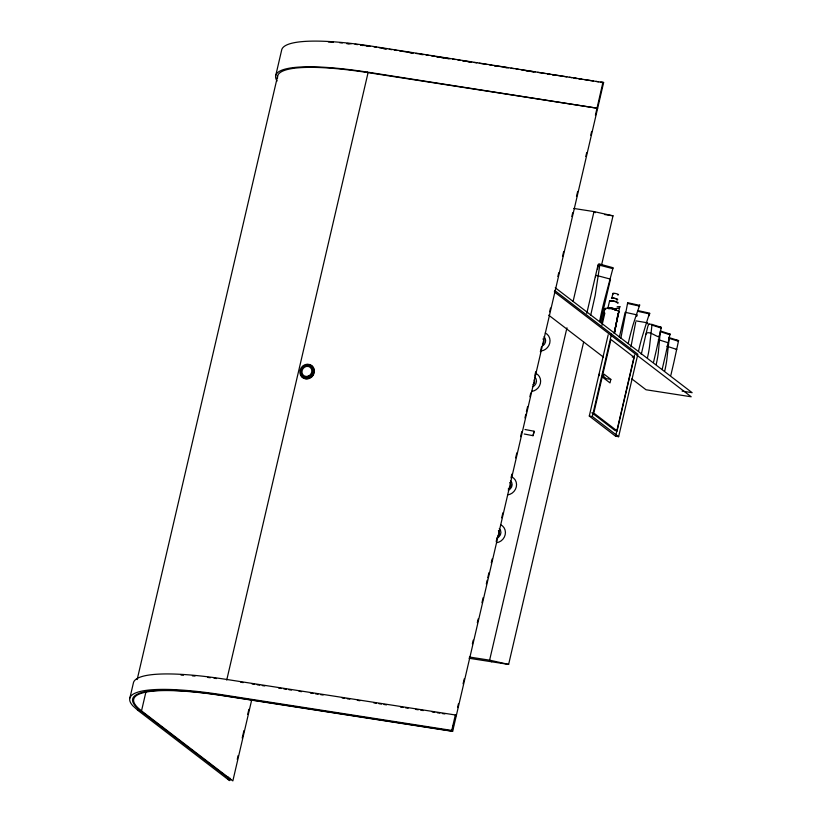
<?xml version="1.0" encoding="UTF-8"?>
<svg xmlns="http://www.w3.org/2000/svg" width="822" height="822" viewBox="0 0 822 822"><rect width="100%" height="100%" fill="white"/><g stroke="black" fill="none" stroke-linecap="round" stroke-linejoin="round"><path stroke-width="1.23" d="M612.77 267.643L598.848 263.852L597.81 267.325A59.852 11.169 -78.9 0 1 597.491 269.236M648.969 323.981L652.021 324.433L649.544 346.411A85.416 60.694 -66 0 1 647.459 357.724M660.354 330.906L658.278 353.111A85.416 60.694 -66 0 1 656.192 364.413M668.605 337.328L669.293 337.667L666.817 359.656A85.416 60.694 -66 0 1 664.731 370.958M599.906 264.365L595.169 295.509L590.73 315.083M635.704 322.101L630.936 346.884M614.404 333.321L618.134 313.336M618.134 313.295L614.383 333.085L619.809 306.596L619.213 308.168L615.473 308.569M659.737 326.951L661.309 327.372L656.696 348.672A85.416 0.73 -77 0 0 653.572 362.091M667.875 333.691L670.043 334.061L665.43 355.371A85.416 0.73 -77 0 0 662.296 368.78M676.198 340.267L678.582 340.606L673.968 361.916A85.416 0.73 -77 0 0 670.844 375.325M635.92 320.878L647.572 322.82L647.366 323.878M627.638 302.928L620.867 338.181M645.948 334.194C647.89 328.892 659.614 339.476 658.864 335.91M129.866 698.104L133.462 682.661A142.905 26.283 13.1 0 1 225.69 679.301L455.337 714.976L456.292 715.705M275.76 75.449L281.73 49.762A141.898 26.099 13.1 0 1 373.373 46.443L603.625 82.59L452.696 731.159L223.132 695.504A140.017 25.759 13.1 0 0 140.48 710.722L137.798 710.3L132.815 705.79A142.905 26.283 13.1 0 1 222.094 694.754L451.751 730.419L452.696 731.159M137.171 679.568L277.651 75.891M251.758 699.676L232.852 780.9L141.518 710.886L145.874 692.145M226.728 680.051L368.081 72.624L597.645 108.278L367.393 72.12M228.608 777.109L228.054 779.482L230.735 779.893L140.48 710.722L137.757 710.259L229.523 780.602L230.078 778.229M237.25 759.323L238.123 755.572M242.192 738.084L243.939 730.594M247.71 714.349L248.881 709.355M451.751 730.419L455.337 714.976M453.497 725.035L452.038 731.272L223.533 695.782A138.928 25.554 13.1 0 0 141.507 710.886M457.566 707.557L458.429 703.807M463.084 683.832L464.245 678.838M472.373 643.893L473.246 640.143M477.315 622.665L478.188 618.925M481.959 602.69L483.131 597.697M486.326 583.969L487.189 580.219M487.775 577.722L488.936 572.729M491.258 562.741L492.131 559.001M496.2 541.523L497.074 537.783M501.718 517.809L502.879 512.815M511.017 477.859L511.89 474.109M515.661 457.885L516.822 452.891M520.603 436.657L521.764 431.663M524.96 417.936L525.833 414.196M526.409 411.699L527.57 406.705M529.892 396.718L530.765 392.967M534.834 375.49L535.708 371.75M540.352 351.775L541.513 346.781M549.651 311.826L550.524 308.075M557.871 276.5L558.744 272.75M562.525 256.495L563.687 251.501M571.835 216.484L572.708 212.734M576.489 196.489L577.661 191.485M585.798 156.478L586.672 152.728M590.751 135.219L591.624 131.469M595.405 115.214L602.988 82.097M566.954 327.793L489.614 660.169L491.71 661.782M573.057 301.561L593.998 211.593L613.007 215.826L601.673 264.561M586.774 313.388L598.159 264.448M469.013 658.258L508.623 664.412L583.641 342.034M600.481 322.142L610.51 279.069L609.534 279.47M599.587 321.608A111.165 28.636 -79.8 0 1 605.773 295.242L613.058 267.797M601.488 323.498L604.941 308.651M602.012 325.286L604.858 313.069L604.098 313.203A7.193 1.325 13.1 0 0 603.769 313.48M607.941 307.931L609.585 300.883M611.815 298.242L612.935 293.423M554.624 290.443L637.831 354.231L618.637 436.698L615.606 436.225L589.282 416.045L608.177 334.821M599.012 375.808L599.557 373.445M618.637 436.698L592.313 416.518L611.506 334.051M614.055 332.961L618.945 311.928M619.336 337.267L625.152 312.298L637.317 314.96L636.731 316.326M610.838 379.374L610.016 382.908L603.194 377.678L604.016 374.144L610.838 379.374L606.379 378.675L602.485 375.685M628.275 343.349A94.849 41.593 -82.1 0 1 632.067 328.523C632.272 326.057 642.383 297.718 639.084 306.524M615.606 436.225L634.502 355.001M617.075 430.903L634.194 357.344L610.921 339.507L593.803 413.065L617.075 430.903L615.113 430.594L591.84 412.757M638.53 351.22A94.849 41.593 -82.1 0 1 642.331 336.383C643.225 333.835 650.366 309 649.801 313.881M641.263 354.354L646.842 330.362A45.991 2.959 -76.2 0 1 647.942 326.026L648.959 323.991M648.856 315.956L649.349 314.384M524.231 434.006L532.964 435.681L533.94 432.629L534.012 431.221L525.022 429.505M610.397 279.11L596.556 275.432L595.611 275.678L595.539 276.963M617.096 306.791L619.809 306.596M534.012 431.221L533.046 435.701M374.061 46.936L376.599 47.327M379.137 47.717L386.741 48.899M389.279 49.299L391.817 49.69M394.355 50.08L396.892 50.481M399.43 50.872L413.384 53.04M415.911 53.43L418.449 53.82M420.987 54.221L423.525 54.612M426.063 55.012L428.601 55.403M431.139 55.793L434.941 56.389M437.479 56.78L450.158 58.752M452.696 59.143L455.234 59.533M457.772 59.934L460.31 60.325M462.848 60.715L471.725 62.102M474.263 62.493L476.791 62.883M479.329 63.284L486.943 64.465M489.48 64.856L492.018 65.246M494.556 65.647L508.499 67.815M511.037 68.205L513.575 68.596M516.113 68.997L518.651 69.387M521.189 69.778L535.132 71.946M537.67 72.346L545.284 73.528M547.822 73.918L550.36 74.309M552.898 74.71L566.841 76.878M569.379 77.268L571.917 77.658M574.455 78.059L576.993 78.45M579.531 78.84L582.068 79.241M584.606 79.631L593.484 81.008M596.012 81.399L598.55 81.799M601.088 82.19L603.625 82.59M383.299 48.59L385.826 48.981M409.808 52.711L412.336 53.101M419.908 54.273L422.436 54.663M436.318 56.821L438.845 57.211M441.373 57.612L443.901 58.002M446.418 58.393L448.946 58.783M462.837 60.941L465.355 61.331M467.882 61.722L470.41 62.123M494.392 65.842L496.92 66.233M504.492 67.414L507.02 67.805M525.957 70.743L528.484 71.134M531.012 71.535L533.529 71.925M547.421 74.083L549.949 74.473M552.466 74.864L554.994 75.254M573.931 78.193L576.458 78.593M578.986 78.984L581.503 79.374M600.44 82.313L602.968 82.703M573.818 208.459L593.998 211.593L595.395 212.672M604.55 214.521L613.007 215.826M632.231 357.036L634.194 357.344M682.106 391.128L692.134 392.68L555.251 287.751M589.282 416.045L592.313 416.518M469.434 657.035L489.614 660.169L508.623 664.412M240.682 682.219L243.22 682.609M252.097 683.986L254.635 684.387M257.173 684.777L259.711 685.168M262.239 685.569L264.776 685.959M278.73 688.127L281.268 688.517M283.806 688.908L286.344 689.309M288.882 689.699L291.42 690.09M299.023 691.281L301.561 691.672M310.439 693.049L312.977 693.439M315.514 693.84L318.052 694.23M320.59 694.621L323.118 695.022M342.147 697.97L344.685 698.371M347.223 698.762L349.761 699.152M357.365 700.334L359.902 700.734M373.856 702.902L376.394 703.293M378.932 703.683L381.47 704.084M383.997 704.475L386.535 704.865M400.489 707.033L403.027 707.434M405.565 707.824L408.102 708.215M415.706 709.396L418.244 709.797M420.782 710.187L423.32 710.578M432.197 711.965L434.735 712.355M437.273 712.746L439.811 713.147M442.339 713.537L444.877 713.928M627.679 302.712L639.095 305.25M627.515 303.441L638.93 305.979M637.944 310.582L649.359 313.12M637.78 311.312L649.185 313.84M676.136 349.155L676.763 349.442L666.878 346.206M599.711 265.218L612.852 268.65M652.021 324.433L661.309 327.372M651.867 325.091L661.155 328.019M660.754 331.122L670.043 334.061M660.6 331.78L669.889 334.718M669.293 337.667L678.582 340.606M669.139 338.325L678.438 341.264M658.34 339.661L667.875 342.671M554.295 291.851L691.189 396.779L646.02 389.762L631.82 378.88M548.675 315.145L603.43 357.118M346.648 43.628A138.928 25.554 13.1 0 1 349.155 43.885M360.611 45.231A138.928 25.554 13.1 0 1 363.077 45.559M366.828 46.083A138.928 25.554 13.1 0 1 369.355 46.443M313.048 374.811A5.251 4.778 -52.5 0 1 310.089 377.514M277.086 80.998A141.898 26.099 13.1 0 1 367.403 72.131M277.579 78.182A140.017 25.759 13.1 0 1 368.081 72.624M328.358 41.973A140.017 25.759 13.1 0 1 333.28 42.251M339.712 42.734A140.017 25.759 13.1 0 1 342.353 42.96M347.326 43.443A140.017 25.759 13.1 0 1 351.148 43.854M355.042 44.306A140.017 25.759 13.1 0 1 357.673 44.624M361.372 45.097A140.017 25.759 13.1 0 1 370.208 46.34M181.025 675.088A140.017 25.759 13.1 0 1 183.46 675.211M192.379 675.848A140.017 25.759 13.1 0 1 195.02 676.085M207.709 677.42A140.017 25.759 13.1 0 1 210.34 677.739M214.039 678.222A140.017 25.759 13.1 0 1 216.535 678.551M313.727 371.349A6.34 5.775 -52.5 0 1 313.562 372.952M312.072 375.87A6.34 5.775 -52.5 0 1 310.85 376.979M310.737 365.122A7.47 6.802 -52.5 0 1 311.785 376.959A7.47 6.802 -52.5 0 1 300.585 374.411M545.263 333.013A9.72 8.857 -52.5 0 1 549.784 343.031A9.72 8.857 -52.5 0 1 541.082 350.994M535.862 373.414A9.72 8.857 -52.5 0 1 540.383 383.432A9.72 8.857 -52.5 0 1 531.68 391.395M511.777 476.914A9.72 8.857 -52.5 0 1 516.298 486.932A9.72 8.857 -52.5 0 1 507.595 494.895M500.649 524.755A9.72 8.857 -52.5 0 1 505.17 534.773A9.72 8.857 -52.5 0 1 496.457 542.736M543.969 336.804A5.744 5.23 -52.5 0 1 543.044 345.62M542.972 338.952A3.432 3.124 -52.5 0 1 542.417 344.213M534.156 379.928A3.504 3.185 -52.5 0 1 533.057 384.665M534.732 377.01A5.99 5.456 -52.5 0 1 532.42 386.946M499.283 528.628A5.631 5.127 -52.5 0 1 497.105 537.968M509.763 482.524A3.853 3.514 -52.5 0 1 508.273 488.915M498.42 530.611A3.535 3.216 -52.5 0 1 497.855 536.036M510.472 480.726A5.723 5.209 -52.5 0 1 508.263 490.21M609.677 301.119A4.429 0.812 13.1 0 1 614.681 301.242A4.429 0.812 13.1 0 1 617.528 303.164M605.711 309.504A7.193 1.325 13.1 0 1 611.373 308.805A7.193 1.325 13.1 0 1 618.617 312.206M611.866 298.561A3.154 0.575 13.1 0 1 612.965 298.026A3.154 0.575 13.1 0 1 617.045 299.085A3.154 0.575 13.1 0 1 616.654 299.804M608.897 308.589A3.463 0.637 13.1 0 1 612.369 308.579A3.463 0.637 13.1 0 1 615.411 310.11M611.866 298.396A2.856 0.524 13.1 0 1 615.092 298.478A2.856 0.524 13.1 0 1 616.942 299.722M609.256 308.569A3.463 0.637 13.1 0 1 612.431 308.332A3.463 0.637 13.1 0 1 615.092 309.935M609.051 308.784A4.429 0.812 13.1 0 1 609.359 307.675A4.429 0.812 13.1 0 1 615.462 309.103A4.429 0.812 13.1 0 1 615.154 310.213M610.9 301.345A3.154 0.575 13.1 0 1 612.503 301.047A3.154 0.575 13.1 0 1 616.181 302.003M616.901 302.445A3.154 0.575 13.1 0 1 616.962 302.609M613.654 293.968A2.856 0.524 13.1 0 1 613.849 293.259A2.856 0.524 13.1 0 1 617.784 294.173A2.856 0.524 13.1 0 1 617.589 294.893M308.599 377.123A6.34 5.775 -52.5 0 0 311.045 366.612A6.34 5.775 -52.5 0 0 301.078 370.506A6.34 5.775 -52.5 0 0 308.599 377.123M308.301 376.137A5.251 4.778 -52.5 0 0 310.326 367.434A5.251 4.778 -52.5 0 0 302.085 370.671A5.251 4.778 -52.5 0 0 308.301 376.137M308.897 378.141A7.47 6.802 -52.5 0 0 311.774 365.759A7.47 6.802 -52.5 0 0 300.051 370.352A7.47 6.802 -52.5 0 0 308.897 378.141"/></g></svg>
